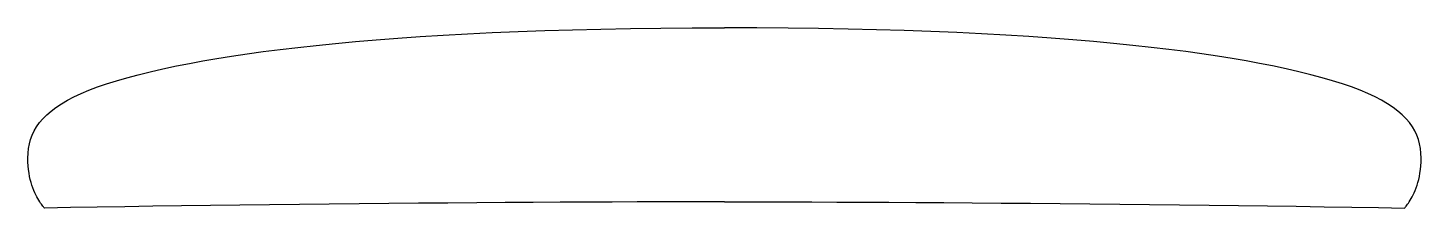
# Model space of a CAD drawing. Header units: metres. Extents: x -189 to 189, y -2 to 47.
import ezdxf

# ---------------------------------------------------------------- set-up
doc = ezdxf.new("R2010")
doc.units = ezdxf.units.M
doc.layers.get('0').update_dxf_attribs({"linetype": 'CONTINUOUS'})

msp = doc.modelspace()

# ---------------------------------------------------------------- linework, layer by layer
for points in [[(0, 0), (-5.44, 0), (-11.22, -0.01), (-17.34, -0.03), (-23.76, -0.04), (-30.46, -0.07), (-37.42, -0.1), (-44.6, -0.14), (-51.99, -0.18), (-59.55, -0.23), (-67.27, -0.28), (-75.12, -0.34), (-83.07, -0.4), (-91.11, -0.47), (-99.19, -0.54), (-107.31, -0.62), (-115.43, -0.71), (-123.53, -0.8), (-131.59, -0.9), (-139.57, -1), (-147.47, -1.11), (-155.24, -1.22), (-162.86, -1.34), (-170.32, -1.46), (-177.58, -1.59), (-184.62, -1.72), (-184.64, -1.7), (-184.7, -1.64), (-184.8, -1.53), (-184.93, -1.38), (-185.09, -1.19), (-185.28, -0.96), (-185.49, -0.69), (-185.72, -0.37), (-185.96, 0), (-186.22, 0.4), (-186.49, 0.85), (-186.76, 1.34), (-187.03, 1.88), (-187.3, 2.46), (-187.57, 3.09), (-187.82, 3.76), (-188.07, 4.48), (-188.3, 5.24), (-188.51, 6.05), (-188.7, 6.9), (-188.86, 7.8), (-188.99, 8.74), (-189.09, 9.73), (-189.15, 10.77), (-189.17, 11.85), (-189.13, 13.17), (-188.99, 14.45), (-188.77, 15.7), (-188.44, 16.92), (-188.01, 18.1), (-187.46, 19.26), (-186.8, 20.39), (-186.02, 21.49), (-185.11, 22.56), (-184.06, 23.61), (-182.88, 24.63), (-181.56, 25.62), (-180.08, 26.6), (-178.45, 27.55), (-176.67, 28.48), (-174.71, 29.4), (-172.59, 30.29), (-170.29, 31.16), (-167.8, 32.02), (-165.13, 32.86), (-162.27, 33.69), (-159.21, 34.5), (-155.95, 35.3), (-152.48, 36.09), (-148.79, 36.87), (-145.32, 37.55), (-141.68, 38.22), (-137.85, 38.88), (-133.84, 39.52), (-129.64, 40.15), (-125.24, 40.76), (-120.65, 41.34), (-115.85, 41.91), (-110.86, 42.46), (-105.65, 42.99), (-100.23, 43.49), (-94.6, 43.96), (-88.75, 44.41), (-82.67, 44.83), (-76.37, 45.22), (-69.83, 45.58), (-63.06, 45.91), (-56.06, 46.2), (-48.81, 46.46), (-41.31, 46.68), (-33.56, 46.87), (-25.56, 47.01), (-17.3, 47.12), (-8.78, 47.18), (0, 47.21)], [(0, 0), (5.44, 0), (11.22, -0.01), (17.34, -0.03), (23.76, -0.04), (30.46, -0.07), (37.42, -0.1), (44.6, -0.14), (51.99, -0.18), (59.55, -0.23), (67.27, -0.28), (75.12, -0.34), (83.07, -0.4), (91.11, -0.47), (99.19, -0.54), (107.31, -0.62), (115.43, -0.71), (123.53, -0.8), (131.59, -0.9), (139.57, -1), (147.47, -1.11), (155.24, -1.22), (162.86, -1.34), (170.32, -1.46), (177.58, -1.59), (184.62, -1.72), (184.64, -1.7), (184.7, -1.64), (184.8, -1.53), (184.93, -1.38), (185.09, -1.19), (185.28, -0.96), (185.49, -0.69), (185.72, -0.37), (185.96, 0), (186.22, 0.4), (186.49, 0.85), (186.76, 1.34), (187.03, 1.88), (187.3, 2.46), (187.57, 3.09), (187.82, 3.76), (188.07, 4.48), (188.3, 5.24), (188.51, 6.05), (188.7, 6.9), (188.86, 7.8), (188.99, 8.74), (189.09, 9.73), (189.15, 10.77), (189.17, 11.85), (189.13, 13.17), (188.99, 14.45), (188.77, 15.7), (188.44, 16.92), (188.01, 18.1), (187.46, 19.26), (186.8, 20.39), (186.02, 21.49), (185.11, 22.56), (184.06, 23.61), (182.88, 24.63), (181.56, 25.62), (180.08, 26.6), (178.45, 27.55), (176.67, 28.48), (174.71, 29.4), (172.59, 30.29), (170.29, 31.16), (167.8, 32.02), (165.13, 32.86), (162.27, 33.69), (159.21, 34.5), (155.95, 35.3), (152.48, 36.09), (148.79, 36.87), (145.32, 37.55), (141.68, 38.22), (137.85, 38.88), (133.84, 39.52), (129.64, 40.15), (125.24, 40.76), (120.65, 41.34), (115.85, 41.91), (110.86, 42.46), (105.65, 42.99), (100.23, 43.49), (94.6, 43.96), (88.75, 44.41), (82.67, 44.83), (76.37, 45.22), (69.83, 45.58), (63.06, 45.91), (56.06, 46.2), (48.81, 46.46), (41.31, 46.68), (33.56, 46.87), (25.56, 47.01), (17.3, 47.12), (8.78, 47.18), (0, 47.21)]]:
    msp.add_lwpolyline(points)

doc.saveas('drawing.dxf')
